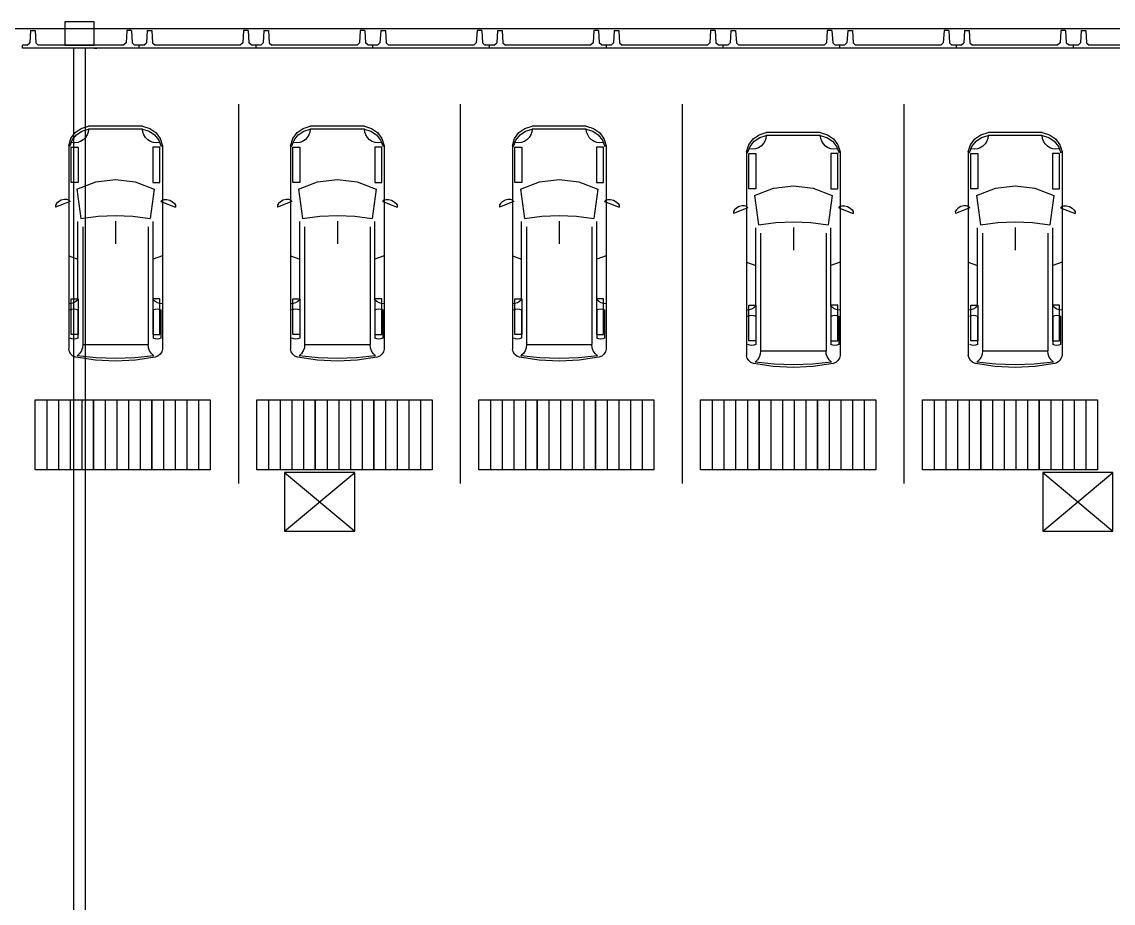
# Model space of a CAD drawing. Header units: metres. Extents: x 2 to 323, y -2 to 254.
# Drawn here: x 184.31 to 203, y 22.66 to 37.76 of the extents above; entities that cross this region are included whole.
import ezdxf

# ---------------------------------------------------------------- set-up
doc = ezdxf.new("R2010")
doc.units = ezdxf.units.M
for name, color, linetype in [('0-EST CORTE', 7, 'Continuous'), ('0-MUROS EXISTENTES', 7, 'Continuous'), ('0-PROYECCIONES', 7, 'Continuous'), ('000 ALE LINEA DE CALLES', 7, 'Continuous'), ('Demarcación PL', 7, 'Continuous'), ('EQ - Pallets', 7, 'Continuous')]:
    doc.layers.add(name, color=color, linetype=linetype)

msp = doc.modelspace()

# ---------------------------------------------------------------- linework, layer by layer
for p, q in [((186.376, 35.972), (185.45, 35.972)), ((186.376, 35.922), (185.45, 35.922)), ((190.176, 35.972), (189.25, 35.972)), ((190.176, 35.922), (189.25, 35.922)), ((193.976, 35.972), (193.05, 35.972)), ((193.976, 35.922), (193.05, 35.922)), ((197.986, 35.864), (197.061, 35.864)), ((197.986, 35.814), (197.061, 35.814)), ((201.786, 35.864), (200.861, 35.864)), ((201.786, 35.814), (200.861, 35.814)), ((185.111, 35.639), (185.111, 32.155)), ((186.716, 35.639), (186.716, 32.155)), ((188.911, 35.639), (188.911, 32.155)), ((190.516, 35.639), (190.516, 32.155)), ((192.711, 35.639), (192.711, 32.155)), ((194.316, 35.639), (194.316, 32.155)), ((196.721, 35.531), (196.721, 32.047)), ((198.326, 35.531), (198.326, 32.047)), ((200.521, 35.531), (200.521, 32.047)), ((202.126, 35.531), (202.126, 32.047)), ((185.25, 34.896), (185.317, 34.392)), ((186.576, 34.896), (186.509, 34.392)), ((189.05, 34.896), (189.117, 34.392)), ((190.376, 34.896), (190.309, 34.392)), ((192.85, 34.896), (192.917, 34.392)), ((194.176, 34.896), (194.109, 34.392)), ((196.86, 34.788), (196.928, 34.284)), ((198.187, 34.788), (198.119, 34.284)), ((200.66, 34.788), (200.728, 34.284)), ((201.987, 34.788), (201.919, 34.284)), ((185.135, 34.683), (184.888, 34.587)), ((186.692, 34.683), (186.938, 34.587)), ((188.935, 34.683), (188.688, 34.587)), ((190.492, 34.683), (190.738, 34.587)), ((192.735, 34.683), (192.488, 34.587)), ((194.292, 34.683), (194.538, 34.587)), ((196.745, 34.575), (196.499, 34.479)), ((198.302, 34.575), (198.549, 34.479)), ((200.545, 34.575), (200.299, 34.479)), ((202.102, 34.575), (202.349, 34.479)), ((185.269, 32.999), (185.269, 34.341)), ((185.353, 34.247), (185.353, 32.23)), ((185.913, 34.343), (185.913, 33.956)), ((186.473, 34.247), (186.473, 32.23)), ((186.558, 32.999), (186.558, 34.341)), ((189.069, 32.999), (189.069, 34.341)), ((189.153, 34.247), (189.153, 32.23)), ((189.713, 34.343), (189.713, 33.956)), ((190.273, 34.247), (190.273, 32.23)), ((190.358, 32.999), (190.358, 34.341)), ((192.869, 32.999), (192.869, 34.341)), ((192.953, 34.247), (192.953, 32.23)), ((193.513, 34.343), (193.513, 33.956)), ((194.073, 34.247), (194.073, 32.23)), ((194.158, 32.999), (194.158, 34.341)), ((196.879, 32.891), (196.879, 34.233)), ((197.524, 34.235), (197.524, 33.848)), ((198.168, 32.891), (198.168, 34.233)), ((200.679, 32.891), (200.679, 34.233)), ((201.324, 34.235), (201.324, 33.848)), ((201.968, 32.891), (201.968, 34.233)), ((196.963, 34.138), (196.963, 32.122)), ((198.084, 34.138), (198.084, 32.122)), ((200.763, 34.138), (200.763, 32.122)), ((201.884, 34.138), (201.884, 32.122)), ((185.111, 33.752), (185.269, 33.694)), ((186.716, 33.752), (186.558, 33.694)), ((188.911, 33.752), (189.069, 33.694)), ((190.516, 33.752), (190.358, 33.694)), ((192.711, 33.752), (192.869, 33.694)), ((194.316, 33.752), (194.158, 33.694)), ((196.721, 33.644), (196.879, 33.586)), ((198.326, 33.644), (198.168, 33.586)), ((200.521, 33.644), (200.679, 33.586)), ((202.126, 33.644), (201.968, 33.586)), ((185.269, 32.825), (185.269, 32.341)), ((186.558, 32.825), (186.558, 32.341)), ((186.691, 32.825), (186.691, 32.341)), ((189.069, 32.825), (189.069, 32.341)), ((190.358, 32.825), (190.358, 32.341)), ((190.491, 32.825), (190.491, 32.341)), ((192.869, 32.825), (192.869, 32.341)), ((194.158, 32.825), (194.158, 32.341)), ((194.291, 32.825), (194.291, 32.341)), ((196.879, 32.717), (196.879, 32.233)), ((198.168, 32.717), (198.168, 32.233)), ((198.302, 32.717), (198.302, 32.233)), ((200.679, 32.717), (200.679, 32.233)), ((201.968, 32.717), (201.968, 32.233)), ((202.102, 32.717), (202.102, 32.233)), ((185.353, 32.23), (186.473, 32.23)), ((189.153, 32.23), (190.273, 32.23)), ((192.953, 32.23), (194.073, 32.23)), ((196.963, 32.122), (198.084, 32.122)), ((200.763, 32.122), (201.884, 32.122)), ((184.536, 30.083), (184.536, 31.283)), ((184.536, 31.283), (185.536, 31.283)), ((184.736, 31.283), (184.736, 30.083)), ((184.936, 31.283), (184.936, 30.083)), ((185.136, 31.283), (185.136, 30.083)), ((185.336, 31.283), (185.336, 30.083)), ((185.536, 30.083), (185.536, 31.283)), ((185.536, 31.283), (186.536, 31.283)), ((185.536, 31.283), (185.536, 30.083)), ((185.736, 31.283), (185.736, 30.083)), ((185.936, 31.283), (185.936, 30.083)), ((186.136, 31.283), (186.136, 30.083)), ((186.336, 31.283), (186.336, 30.083)), ((186.536, 30.083), (186.536, 31.283)), ((186.536, 31.283), (187.536, 31.283)), ((186.536, 31.283), (186.536, 30.083)), ((186.736, 31.283), (186.736, 30.083)), ((186.936, 31.283), (186.936, 30.083)), ((187.136, 31.283), (187.136, 30.083)), ((187.336, 31.283), (187.336, 30.083)), ((187.536, 31.283), (187.536, 30.083)), ((188.336, 30.083), (188.336, 31.283)), ((188.336, 31.283), (189.336, 31.283)), ((188.536, 31.283), (188.536, 30.083)), ((188.736, 31.283), (188.736, 30.083)), ((188.936, 31.283), (188.936, 30.083)), ((189.136, 31.283), (189.136, 30.083)), ((189.336, 30.083), (189.336, 31.283)), ((189.336, 31.283), (190.336, 31.283)), ((189.336, 31.283), (189.336, 30.083)), ((189.536, 31.283), (189.536, 30.083)), ((189.736, 31.283), (189.736, 30.083)), ((189.936, 31.283), (189.936, 30.083)), ((190.136, 31.283), (190.136, 30.083)), ((190.336, 30.083), (190.336, 31.283)), ((190.336, 31.283), (191.336, 31.283)), ((190.336, 31.283), (190.336, 30.083)), ((190.536, 31.283), (190.536, 30.083)), ((190.736, 31.283), (190.736, 30.083)), ((190.936, 31.283), (190.936, 30.083)), ((191.136, 31.283), (191.136, 30.083)), ((191.336, 31.283), (191.336, 30.083)), ((192.136, 30.083), (192.136, 31.283)), ((192.136, 31.283), (193.136, 31.283)), ((192.336, 31.283), (192.336, 30.083)), ((192.536, 31.283), (192.536, 30.083)), ((192.736, 31.283), (192.736, 30.083)), ((192.936, 31.283), (192.936, 30.083)), ((193.136, 30.083), (193.136, 31.283)), ((193.136, 31.283), (194.136, 31.283)), ((193.136, 31.283), (193.136, 30.083)), ((193.336, 31.283), (193.336, 30.083)), ((193.536, 31.283), (193.536, 30.083)), ((193.736, 31.283), (193.736, 30.083)), ((193.936, 31.283), (193.936, 30.083)), ((194.136, 30.083), (194.136, 31.283)), ((194.136, 31.283), (195.136, 31.283)), ((194.136, 31.283), (194.136, 30.083)), ((194.336, 31.283), (194.336, 30.083)), ((194.536, 31.283), (194.536, 30.083)), ((194.736, 31.283), (194.736, 30.083)), ((194.936, 31.283), (194.936, 30.083)), ((195.136, 31.283), (195.136, 30.083)), ((195.936, 30.083), (195.936, 31.283)), ((195.936, 31.283), (196.936, 31.283)), ((196.136, 31.283), (196.136, 30.083)), ((196.336, 31.283), (196.336, 30.083)), ((196.536, 31.283), (196.536, 30.083)), ((196.736, 31.283), (196.736, 30.083)), ((196.936, 30.083), (196.936, 31.283)), ((196.936, 31.283), (197.936, 31.283)), ((196.936, 31.283), (196.936, 30.083)), ((197.136, 31.283), (197.136, 30.083)), ((197.336, 31.283), (197.336, 30.083)), ((197.536, 31.283), (197.536, 30.083)), ((197.736, 31.283), (197.736, 30.083)), ((197.936, 30.083), (197.936, 31.283)), ((197.936, 31.283), (198.936, 31.283)), ((197.936, 31.283), (197.936, 30.083)), ((198.136, 31.283), (198.136, 30.083)), ((198.336, 31.283), (198.336, 30.083)), ((198.536, 31.283), (198.536, 30.083)), ((198.736, 31.283), (198.736, 30.083)), ((198.936, 31.283), (198.936, 30.083)), ((199.736, 30.083), (199.736, 31.283)), ((199.736, 31.283), (200.736, 31.283)), ((199.936, 31.283), (199.936, 30.083)), ((200.136, 31.283), (200.136, 30.083)), ((200.336, 31.283), (200.336, 30.083)), ((200.536, 31.283), (200.536, 30.083)), ((200.736, 30.083), (200.736, 31.283)), ((200.736, 31.283), (201.736, 31.283)), ((200.736, 31.283), (200.736, 30.083)), ((200.936, 31.283), (200.936, 30.083)), ((201.136, 31.283), (201.136, 30.083)), ((201.336, 31.283), (201.336, 30.083)), ((201.536, 31.283), (201.536, 30.083)), ((201.736, 30.083), (201.736, 31.283)), ((201.736, 31.283), (202.736, 31.283)), ((201.736, 31.283), (201.736, 30.083)), ((201.936, 31.283), (201.936, 30.083)), ((202.136, 31.283), (202.136, 30.083)), ((202.336, 31.283), (202.336, 30.083)), ((202.536, 31.283), (202.536, 30.083)), ((202.736, 31.283), (202.736, 30.083)), ((185.536, 30.083), (184.536, 30.083)), ((186.536, 30.083), (185.536, 30.083)), ((187.536, 30.083), (186.536, 30.083)), ((189.336, 30.083), (188.336, 30.083)), ((190.336, 30.083), (189.336, 30.083)), ((191.336, 30.083), (190.336, 30.083)), ((193.136, 30.083), (192.136, 30.083)), ((194.136, 30.083), (193.136, 30.083)), ((195.136, 30.083), (194.136, 30.083)), ((196.936, 30.083), (195.936, 30.083)), ((197.936, 30.083), (196.936, 30.083)), ((198.936, 30.083), (197.936, 30.083)), ((200.736, 30.083), (199.736, 30.083)), ((201.736, 30.083), (200.736, 30.083)), ((202.736, 30.083), (201.736, 30.083))]:
    msp.add_line(p, q)
for points in [[(185.111, 35.639), (185.15, 35.761), (185.224, 35.863), (185.327, 35.935), (185.45, 35.972)], [(185.129, 35.623), (185.172, 35.732), (185.244, 35.822), (185.338, 35.887), (185.45, 35.922)], [(185.45, 35.922), (185.443, 35.87), (185.425, 35.822), (185.398, 35.778), (185.361, 35.741), (185.316, 35.712), (185.268, 35.695), (185.216, 35.688), (185.164, 35.692)], [(186.376, 35.972), (186.499, 35.935), (186.602, 35.863), (186.676, 35.761), (186.716, 35.639)], [(186.376, 35.922), (186.488, 35.887), (186.583, 35.822), (186.654, 35.732), (186.697, 35.623)], [(186.662, 35.692), (186.61, 35.688), (186.559, 35.695), (186.51, 35.712), (186.466, 35.741), (186.429, 35.778), (186.401, 35.822), (186.383, 35.87), (186.376, 35.922)], [(188.911, 35.639), (188.95, 35.761), (189.024, 35.863), (189.127, 35.935), (189.25, 35.972)], [(188.929, 35.623), (188.972, 35.732), (189.044, 35.822), (189.138, 35.887), (189.25, 35.922)], [(189.25, 35.922), (189.243, 35.87), (189.225, 35.822), (189.198, 35.778), (189.161, 35.741), (189.116, 35.712), (189.068, 35.695), (189.016, 35.688), (188.964, 35.692)], [(190.176, 35.972), (190.299, 35.935), (190.402, 35.863), (190.476, 35.761), (190.516, 35.639)], [(190.176, 35.922), (190.288, 35.887), (190.383, 35.822), (190.454, 35.732), (190.497, 35.623)], [(190.462, 35.692), (190.41, 35.688), (190.359, 35.695), (190.31, 35.712), (190.266, 35.741), (190.229, 35.778), (190.201, 35.822), (190.183, 35.87), (190.176, 35.922)], [(192.711, 35.639), (192.75, 35.761), (192.824, 35.863), (192.927, 35.935), (193.05, 35.972)], [(192.729, 35.623), (192.772, 35.732), (192.844, 35.822), (192.938, 35.887), (193.05, 35.922)], [(193.05, 35.922), (193.043, 35.87), (193.025, 35.822), (192.998, 35.778), (192.961, 35.741), (192.916, 35.712), (192.868, 35.695), (192.816, 35.688), (192.764, 35.692)], [(193.976, 35.972), (194.099, 35.935), (194.202, 35.863), (194.276, 35.761), (194.316, 35.639)], [(193.976, 35.922), (194.088, 35.887), (194.183, 35.822), (194.254, 35.732), (194.297, 35.623)], [(194.262, 35.692), (194.21, 35.688), (194.159, 35.695), (194.11, 35.712), (194.066, 35.741), (194.029, 35.778), (194.001, 35.822), (193.983, 35.87), (193.976, 35.922)], [(196.721, 35.531), (196.76, 35.653), (196.835, 35.755), (196.937, 35.827), (197.061, 35.864)], [(196.74, 35.515), (196.782, 35.624), (196.854, 35.714), (196.949, 35.779), (197.061, 35.814)], [(197.061, 35.814), (197.054, 35.762), (197.036, 35.714), (197.008, 35.67), (196.971, 35.633), (196.927, 35.604), (196.878, 35.587), (196.827, 35.58), (196.774, 35.584)], [(197.986, 35.864), (198.11, 35.827), (198.212, 35.755), (198.287, 35.653), (198.326, 35.531)], [(197.986, 35.814), (198.098, 35.779), (198.193, 35.714), (198.265, 35.624), (198.308, 35.515)], [(198.273, 35.584), (198.22, 35.58), (198.169, 35.587), (198.12, 35.604), (198.076, 35.633), (198.039, 35.67), (198.011, 35.714), (197.993, 35.762), (197.986, 35.814)], [(200.521, 35.531), (200.56, 35.653), (200.635, 35.755), (200.737, 35.827), (200.861, 35.864)], [(200.54, 35.515), (200.582, 35.624), (200.654, 35.714), (200.749, 35.779), (200.861, 35.814)], [(200.861, 35.814), (200.854, 35.762), (200.836, 35.714), (200.808, 35.67), (200.771, 35.633), (200.727, 35.604), (200.678, 35.587), (200.627, 35.58), (200.574, 35.584)], [(201.786, 35.864), (201.91, 35.827), (202.012, 35.755), (202.087, 35.653), (202.126, 35.531)], [(201.786, 35.814), (201.898, 35.779), (201.993, 35.714), (202.065, 35.624), (202.108, 35.515)], [(202.073, 35.584), (202.02, 35.58), (201.969, 35.587), (201.92, 35.604), (201.876, 35.633), (201.839, 35.67), (201.811, 35.714), (201.793, 35.762), (201.786, 35.814)], [(185.25, 34.896), (185.574, 35.017), (185.913, 35.058), (186.252, 35.017), (186.576, 34.896)], [(189.05, 34.896), (189.374, 35.017), (189.713, 35.058), (190.052, 35.017), (190.376, 34.896)], [(192.85, 34.896), (193.174, 35.017), (193.513, 35.058), (193.852, 35.017), (194.176, 34.896)], [(196.86, 34.788), (197.185, 34.909), (197.524, 34.949), (197.863, 34.909), (198.187, 34.788)], [(200.66, 34.788), (200.985, 34.909), (201.324, 34.949), (201.663, 34.909), (201.987, 34.788)], [(185.135, 34.683), (185.115, 34.705), (185.08, 34.717), (185.035, 34.716), (184.985, 34.703), (184.939, 34.679), (184.905, 34.649), (184.888, 34.617), (184.888, 34.587)], [(186.692, 34.683), (186.712, 34.705), (186.747, 34.717), (186.791, 34.716), (186.841, 34.703), (186.887, 34.679), (186.921, 34.649), (186.939, 34.617), (186.938, 34.587)], [(188.935, 34.683), (188.915, 34.705), (188.88, 34.717), (188.835, 34.716), (188.785, 34.703), (188.739, 34.679), (188.705, 34.649), (188.688, 34.617), (188.688, 34.587)], [(190.492, 34.683), (190.512, 34.705), (190.547, 34.717), (190.591, 34.716), (190.641, 34.703), (190.687, 34.679), (190.721, 34.649), (190.739, 34.617), (190.738, 34.587)], [(192.735, 34.683), (192.715, 34.705), (192.68, 34.717), (192.635, 34.716), (192.585, 34.703), (192.539, 34.679), (192.505, 34.649), (192.488, 34.617), (192.488, 34.587)], [(194.292, 34.683), (194.312, 34.705), (194.347, 34.717), (194.391, 34.716), (194.441, 34.703), (194.487, 34.679), (194.521, 34.649), (194.539, 34.617), (194.538, 34.587)], [(196.745, 34.575), (196.725, 34.597), (196.69, 34.609), (196.645, 34.608), (196.595, 34.595), (196.549, 34.571), (196.516, 34.541), (196.498, 34.509), (196.499, 34.479)], [(198.302, 34.575), (198.322, 34.597), (198.357, 34.609), (198.402, 34.608), (198.452, 34.595), (198.498, 34.571), (198.531, 34.541), (198.549, 34.509), (198.549, 34.479)], [(200.545, 34.575), (200.525, 34.597), (200.49, 34.609), (200.445, 34.608), (200.395, 34.595), (200.349, 34.571), (200.316, 34.541), (200.298, 34.509), (200.299, 34.479)], [(202.102, 34.575), (202.122, 34.597), (202.157, 34.609), (202.202, 34.608), (202.252, 34.595), (202.298, 34.571), (202.331, 34.541), (202.349, 34.509), (202.349, 34.479)], [(185.317, 34.392), (185.615, 34.429), (185.913, 34.441), (186.212, 34.429), (186.509, 34.392)], [(189.117, 34.392), (189.415, 34.429), (189.713, 34.441), (190.012, 34.429), (190.309, 34.392)], [(192.917, 34.392), (193.215, 34.429), (193.513, 34.441), (193.812, 34.429), (194.109, 34.392)], [(196.928, 34.284), (197.225, 34.321), (197.524, 34.333), (197.822, 34.321), (198.119, 34.284)], [(200.728, 34.284), (201.025, 34.321), (201.324, 34.333), (201.622, 34.321), (201.919, 34.284)], [(185.269, 32.999), (185.235, 32.97), (185.197, 32.947), (185.155, 32.933), (185.111, 32.927)], [(186.716, 32.927), (186.672, 32.933), (186.63, 32.947), (186.591, 32.97), (186.558, 32.999)], [(189.069, 32.999), (189.035, 32.97), (188.997, 32.947), (188.955, 32.933), (188.911, 32.927)], [(190.516, 32.927), (190.472, 32.933), (190.43, 32.947), (190.391, 32.97), (190.358, 32.999)], [(192.869, 32.999), (192.835, 32.97), (192.797, 32.947), (192.755, 32.933), (192.711, 32.927)], [(194.316, 32.927), (194.272, 32.933), (194.23, 32.947), (194.191, 32.97), (194.158, 32.999)], [(185.135, 32.825), (185.167, 32.839), (185.202, 32.843), (185.236, 32.839), (185.269, 32.825)], [(186.558, 32.825), (186.59, 32.839), (186.625, 32.843), (186.659, 32.839), (186.691, 32.825)], [(188.935, 32.825), (188.967, 32.839), (189.002, 32.843), (189.036, 32.839), (189.069, 32.825)], [(190.358, 32.825), (190.39, 32.839), (190.425, 32.843), (190.459, 32.839), (190.491, 32.825)], [(192.735, 32.825), (192.767, 32.839), (192.802, 32.843), (192.836, 32.839), (192.869, 32.825)], [(194.158, 32.825), (194.19, 32.839), (194.225, 32.843), (194.259, 32.839), (194.291, 32.825)], [(196.879, 32.891), (196.845, 32.862), (196.807, 32.839), (196.765, 32.825), (196.721, 32.819)], [(196.745, 32.717), (196.778, 32.731), (196.812, 32.735), (196.846, 32.731), (196.879, 32.717)], [(198.326, 32.819), (198.282, 32.825), (198.24, 32.839), (198.202, 32.862), (198.168, 32.891)], [(198.168, 32.717), (198.201, 32.731), (198.235, 32.735), (198.269, 32.731), (198.302, 32.717)], [(200.679, 32.891), (200.645, 32.862), (200.607, 32.839), (200.565, 32.825), (200.521, 32.819)], [(200.545, 32.717), (200.578, 32.731), (200.612, 32.735), (200.646, 32.731), (200.679, 32.717)], [(202.126, 32.819), (202.082, 32.825), (202.04, 32.839), (202.002, 32.862), (201.968, 32.891)], [(201.968, 32.717), (202.001, 32.731), (202.035, 32.735), (202.069, 32.731), (202.102, 32.717)], [(185.269, 32.341), (185.236, 32.328), (185.202, 32.323), (185.167, 32.328), (185.135, 32.341)], [(186.691, 32.341), (186.659, 32.328), (186.625, 32.323), (186.59, 32.328), (186.558, 32.341)], [(189.069, 32.341), (189.036, 32.328), (189.002, 32.323), (188.967, 32.328), (188.935, 32.341)], [(190.491, 32.341), (190.459, 32.328), (190.425, 32.323), (190.39, 32.328), (190.358, 32.341)], [(192.869, 32.341), (192.836, 32.328), (192.802, 32.323), (192.767, 32.328), (192.735, 32.341)], [(194.291, 32.341), (194.259, 32.328), (194.225, 32.323), (194.19, 32.328), (194.158, 32.341)], [(185.231, 32.013), (185.185, 32.033), (185.148, 32.065), (185.123, 32.107), (185.111, 32.155)], [(185.353, 32.23), (185.348, 32.175), (185.329, 32.123), (185.299, 32.077), (185.257, 32.04)], [(186.569, 32.04), (186.528, 32.077), (186.497, 32.123), (186.479, 32.175), (186.473, 32.23)], [(186.716, 32.155), (186.704, 32.107), (186.678, 32.065), (186.641, 32.033), (186.595, 32.013)], [(189.031, 32.013), (188.985, 32.033), (188.948, 32.065), (188.923, 32.107), (188.911, 32.155)], [(189.153, 32.23), (189.148, 32.175), (189.129, 32.123), (189.099, 32.077), (189.057, 32.04)], [(190.369, 32.04), (190.328, 32.077), (190.297, 32.123), (190.279, 32.175), (190.273, 32.23)], [(190.516, 32.155), (190.504, 32.107), (190.478, 32.065), (190.441, 32.033), (190.395, 32.013)], [(192.831, 32.013), (192.785, 32.033), (192.748, 32.065), (192.723, 32.107), (192.711, 32.155)], [(192.953, 32.23), (192.948, 32.175), (192.929, 32.123), (192.899, 32.077), (192.857, 32.04)], [(194.169, 32.04), (194.128, 32.077), (194.097, 32.123), (194.079, 32.175), (194.073, 32.23)], [(194.316, 32.155), (194.304, 32.107), (194.278, 32.065), (194.241, 32.033), (194.195, 32.013)], [(196.879, 32.233), (196.846, 32.22), (196.812, 32.215), (196.778, 32.22), (196.745, 32.233)], [(198.302, 32.233), (198.269, 32.22), (198.235, 32.215), (198.201, 32.22), (198.168, 32.233)], [(200.679, 32.233), (200.646, 32.22), (200.612, 32.215), (200.578, 32.22), (200.545, 32.233)], [(202.102, 32.233), (202.069, 32.22), (202.035, 32.215), (202.001, 32.22), (201.968, 32.233)], [(186.595, 32.013), (186.255, 31.962), (185.913, 31.945), (185.571, 31.962), (185.231, 32.013)], [(186.569, 32.04), (186.242, 32.003), (185.913, 31.991), (185.584, 32.003), (185.257, 32.04)], [(190.395, 32.013), (190.055, 31.962), (189.713, 31.945), (189.371, 31.962), (189.031, 32.013)], [(190.369, 32.04), (190.042, 32.003), (189.713, 31.991), (189.384, 32.003), (189.057, 32.04)], [(194.195, 32.013), (193.855, 31.962), (193.513, 31.945), (193.171, 31.962), (192.831, 32.013)], [(194.169, 32.04), (193.842, 32.003), (193.513, 31.991), (193.184, 32.003), (192.857, 32.04)], [(196.842, 31.905), (196.796, 31.925), (196.759, 31.957), (196.733, 31.999), (196.721, 32.047)], [(196.963, 32.122), (196.958, 32.067), (196.94, 32.015), (196.909, 31.969), (196.868, 31.932)], [(198.18, 31.932), (198.138, 31.969), (198.108, 32.015), (198.089, 32.067), (198.084, 32.122)], [(198.326, 32.047), (198.314, 31.999), (198.288, 31.957), (198.251, 31.925), (198.205, 31.905)], [(200.642, 31.905), (200.596, 31.925), (200.559, 31.957), (200.533, 31.999), (200.521, 32.047)], [(200.763, 32.122), (200.758, 32.067), (200.74, 32.015), (200.709, 31.969), (200.668, 31.932)], [(201.98, 31.932), (201.938, 31.969), (201.908, 32.015), (201.889, 32.067), (201.884, 32.122)], [(202.126, 32.047), (202.114, 31.999), (202.088, 31.957), (202.051, 31.925), (202.005, 31.905)], [(198.205, 31.905), (197.866, 31.854), (197.524, 31.837), (197.181, 31.854), (196.842, 31.905)], [(198.18, 31.932), (197.852, 31.895), (197.524, 31.883), (197.195, 31.895), (196.868, 31.932)], [(202.005, 31.905), (201.666, 31.854), (201.324, 31.837), (200.981, 31.854), (200.642, 31.905)], [(201.98, 31.932), (201.652, 31.895), (201.324, 31.883), (200.995, 31.895), (200.668, 31.932)]]:
    msp.add_lwpolyline(points)
for points in [[(185.273, 35.614), (185.273, 35.006), (185.153, 35.006), (185.153, 35.614), (185.273, 35.614)], [(186.553, 35.614), (186.553, 35.006), (186.673, 35.006), (186.673, 35.614), (186.553, 35.614)], [(189.073, 35.614), (189.073, 35.006), (188.953, 35.006), (188.953, 35.614), (189.073, 35.614)], [(190.353, 35.614), (190.353, 35.006), (190.473, 35.006), (190.473, 35.614), (190.353, 35.614)], [(192.873, 35.614), (192.873, 35.006), (192.753, 35.006), (192.753, 35.614), (192.873, 35.614)], [(194.153, 35.614), (194.153, 35.006), (194.273, 35.006), (194.273, 35.614), (194.153, 35.614)], [(196.884, 35.506), (196.884, 34.898), (196.764, 34.898), (196.764, 35.506), (196.884, 35.506)], [(198.164, 35.506), (198.164, 34.898), (198.284, 34.898), (198.284, 35.506), (198.164, 35.506)], [(200.684, 35.506), (200.684, 34.898), (200.564, 34.898), (200.564, 35.506), (200.684, 35.506)], [(201.964, 35.506), (201.964, 34.898), (202.084, 34.898), (202.084, 35.506), (201.964, 35.506)], [(185.273, 33.014), (185.273, 32.406), (185.153, 32.406), (185.153, 33.014), (185.273, 33.014)], [(186.553, 33.014), (186.553, 32.406), (186.673, 32.406), (186.673, 33.014), (186.553, 33.014)], [(189.073, 33.014), (189.073, 32.406), (188.953, 32.406), (188.953, 33.014), (189.073, 33.014)], [(190.353, 33.014), (190.353, 32.406), (190.473, 32.406), (190.473, 33.014), (190.353, 33.014)], [(192.873, 33.014), (192.873, 32.406), (192.753, 32.406), (192.753, 33.014), (192.873, 33.014)], [(194.153, 33.014), (194.153, 32.406), (194.273, 32.406), (194.273, 33.014), (194.153, 33.014)], [(196.884, 32.906), (196.884, 32.298), (196.764, 32.298), (196.764, 32.906), (196.884, 32.906)], [(198.164, 32.906), (198.164, 32.298), (198.284, 32.298), (198.284, 32.906), (198.164, 32.906)], [(200.684, 32.906), (200.684, 32.298), (200.564, 32.298), (200.564, 32.906), (200.684, 32.906)], [(201.964, 32.906), (201.964, 32.298), (202.084, 32.298), (202.084, 32.906), (201.964, 32.906)]]:
    msp.add_lwpolyline(points, close=True)
at = {"layer": '0-EST CORTE'}
msp.add_lwpolyline([(185.046, 37.361), (185.546, 37.361), (185.546, 37.761), (185.046, 37.761), (185.046, 37.361)], close=True, dxfattribs=at)
msp.add_lwpolyline([(185.046, 37.361), (185.546, 37.361), (185.546, 37.761), (185.046, 37.761), (185.046, 37.361)], close=True, dxfattribs=at)
msp.add_lwpolyline([(185.046, 37.361), (185.546, 37.361), (185.546, 37.761), (185.046, 37.761), (185.046, 37.361)], close=True, dxfattribs=at)
msp.add_lwpolyline([(185.046, 37.361), (185.546, 37.361), (185.546, 37.761), (185.046, 37.761), (185.046, 37.361)], close=True, dxfattribs=at)
msp.add_lwpolyline([(185.046, 37.361), (185.546, 37.361), (185.546, 37.761), (185.046, 37.761), (185.046, 37.361)], close=True, dxfattribs=at)
msp.add_lwpolyline([(185.046, 37.361), (185.546, 37.361), (185.546, 37.761), (185.046, 37.761), (185.046, 37.361)], close=True, dxfattribs=at)
msp.add_lwpolyline([(185.046, 37.361), (185.546, 37.361), (185.546, 37.761), (185.046, 37.761), (185.046, 37.361)], close=True, dxfattribs=at)
msp.add_lwpolyline([(185.29, 37.361), (185.546, 37.361), (185.546, 37.761), (185.046, 37.761), (185.046, 37.361), (185.254, 37.361)], dxfattribs=at)
at = {"layer": '0-MUROS EXISTENTES'}
for p, q in [((184.456, 37.611), (184.443, 37.401)), ((184.456, 37.611), (184.443, 37.401)), ((184.456, 37.611), (184.536, 37.611)), ((184.456, 37.611), (184.536, 37.611)), ((184.536, 37.611), (184.548, 37.401)), ((184.536, 37.611), (184.548, 37.401)), ((186.106, 37.611), (186.093, 37.401)), ((186.106, 37.611), (186.093, 37.401)), ((186.186, 37.611), (186.106, 37.611)), ((186.186, 37.611), (186.106, 37.611)), ((186.186, 37.611), (186.198, 37.401)), ((186.186, 37.611), (186.198, 37.401)), ((186.456, 37.611), (186.443, 37.401)), ((186.456, 37.611), (186.443, 37.401)), ((186.456, 37.611), (186.443, 37.401)), ((186.456, 37.611), (186.443, 37.401)), ((186.456, 37.611), (186.536, 37.611)), ((186.456, 37.611), (186.536, 37.611)), ((186.456, 37.611), (186.536, 37.611)), ((186.456, 37.611), (186.536, 37.611)), ((186.536, 37.611), (186.548, 37.401)), ((186.536, 37.611), (186.548, 37.401)), ((186.536, 37.611), (186.548, 37.401)), ((186.536, 37.611), (186.548, 37.401)), ((188.106, 37.611), (188.093, 37.401)), ((188.106, 37.611), (188.093, 37.401)), ((188.106, 37.611), (188.093, 37.401)), ((188.106, 37.611), (188.093, 37.401)), ((188.186, 37.611), (188.106, 37.611)), ((188.186, 37.611), (188.106, 37.611)), ((188.186, 37.611), (188.106, 37.611)), ((188.186, 37.611), (188.106, 37.611)), ((188.186, 37.611), (188.198, 37.401)), ((188.186, 37.611), (188.198, 37.401)), ((188.186, 37.611), (188.198, 37.401)), ((188.186, 37.611), (188.198, 37.401)), ((188.456, 37.611), (188.443, 37.401)), ((188.456, 37.611), (188.443, 37.401)), ((188.456, 37.611), (188.443, 37.401)), ((188.456, 37.611), (188.443, 37.401)), ((188.456, 37.611), (188.536, 37.611)), ((188.456, 37.611), (188.536, 37.611)), ((188.456, 37.611), (188.536, 37.611)), ((188.456, 37.611), (188.536, 37.611)), ((188.536, 37.611), (188.548, 37.401)), ((188.536, 37.611), (188.548, 37.401)), ((188.536, 37.611), (188.548, 37.401)), ((188.536, 37.611), (188.548, 37.401)), ((190.106, 37.611), (190.093, 37.401)), ((190.106, 37.611), (190.093, 37.401)), ((190.106, 37.611), (190.093, 37.401)), ((190.106, 37.611), (190.093, 37.401)), ((190.186, 37.611), (190.106, 37.611)), ((190.186, 37.611), (190.106, 37.611)), ((190.186, 37.611), (190.106, 37.611)), ((190.186, 37.611), (190.106, 37.611)), ((190.186, 37.611), (190.198, 37.401)), ((190.186, 37.611), (190.198, 37.401)), ((190.186, 37.611), (190.198, 37.401)), ((190.186, 37.611), (190.198, 37.401)), ((190.456, 37.611), (190.443, 37.401)), ((190.456, 37.611), (190.443, 37.401)), ((190.456, 37.611), (190.443, 37.401)), ((190.456, 37.611), (190.443, 37.401)), ((190.456, 37.611), (190.536, 37.611)), ((190.456, 37.611), (190.536, 37.611)), ((190.456, 37.611), (190.536, 37.611)), ((190.456, 37.611), (190.536, 37.611)), ((190.536, 37.611), (190.548, 37.401)), ((190.536, 37.611), (190.548, 37.401)), ((190.536, 37.611), (190.548, 37.401)), ((190.536, 37.611), (190.548, 37.401)), ((192.106, 37.611), (192.093, 37.401)), ((192.106, 37.611), (192.093, 37.401)), ((192.106, 37.611), (192.093, 37.401)), ((192.106, 37.611), (192.093, 37.401)), ((192.186, 37.611), (192.106, 37.611)), ((192.186, 37.611), (192.106, 37.611)), ((192.186, 37.611), (192.106, 37.611)), ((192.186, 37.611), (192.106, 37.611)), ((192.186, 37.611), (192.198, 37.401)), ((192.186, 37.611), (192.198, 37.401)), ((192.186, 37.611), (192.198, 37.401)), ((192.186, 37.611), (192.198, 37.401)), ((192.456, 37.611), (192.443, 37.401)), ((192.456, 37.611), (192.443, 37.401)), ((192.456, 37.611), (192.443, 37.401)), ((192.456, 37.611), (192.443, 37.401)), ((192.456, 37.611), (192.536, 37.611)), ((192.456, 37.611), (192.536, 37.611)), ((192.456, 37.611), (192.536, 37.611)), ((192.456, 37.611), (192.536, 37.611)), ((192.536, 37.611), (192.548, 37.401)), ((192.536, 37.611), (192.548, 37.401)), ((192.536, 37.611), (192.548, 37.401)), ((192.536, 37.611), (192.548, 37.401)), ((194.106, 37.611), (194.093, 37.401)), ((194.106, 37.611), (194.093, 37.401)), ((194.106, 37.611), (194.093, 37.401)), ((194.106, 37.611), (194.093, 37.401)), ((194.186, 37.611), (194.106, 37.611)), ((194.186, 37.611), (194.106, 37.611)), ((194.186, 37.611), (194.106, 37.611)), ((194.186, 37.611), (194.106, 37.611)), ((194.186, 37.611), (194.198, 37.401)), ((194.186, 37.611), (194.198, 37.401)), ((194.186, 37.611), (194.198, 37.401)), ((194.186, 37.611), (194.198, 37.401)), ((194.456, 37.611), (194.443, 37.401)), ((194.456, 37.611), (194.443, 37.401)), ((194.456, 37.611), (194.443, 37.401)), ((194.456, 37.611), (194.443, 37.401)), ((194.456, 37.611), (194.536, 37.611)), ((194.456, 37.611), (194.536, 37.611)), ((194.456, 37.611), (194.536, 37.611)), ((194.456, 37.611), (194.536, 37.611)), ((194.536, 37.611), (194.548, 37.401)), ((194.536, 37.611), (194.548, 37.401)), ((194.536, 37.611), (194.548, 37.401)), ((194.536, 37.611), (194.548, 37.401)), ((196.106, 37.611), (196.093, 37.401)), ((196.106, 37.611), (196.093, 37.401)), ((196.106, 37.611), (196.093, 37.401)), ((196.106, 37.611), (196.093, 37.401)), ((196.186, 37.611), (196.106, 37.611)), ((196.186, 37.611), (196.106, 37.611)), ((196.186, 37.611), (196.106, 37.611)), ((196.186, 37.611), (196.106, 37.611)), ((196.186, 37.611), (196.198, 37.401)), ((196.186, 37.611), (196.198, 37.401)), ((196.186, 37.611), (196.198, 37.401)), ((196.186, 37.611), (196.198, 37.401)), ((196.456, 37.611), (196.443, 37.401)), ((196.456, 37.611), (196.443, 37.401)), ((196.456, 37.611), (196.536, 37.611)), ((196.456, 37.611), (196.536, 37.611)), ((196.536, 37.611), (196.548, 37.401)), ((196.536, 37.611), (196.548, 37.401)), ((198.106, 37.611), (198.093, 37.401)), ((198.106, 37.611), (198.093, 37.401)), ((198.186, 37.611), (198.106, 37.611)), ((198.186, 37.611), (198.106, 37.611)), ((198.186, 37.611), (198.198, 37.401)), ((198.186, 37.611), (198.198, 37.401)), ((198.456, 37.611), (198.443, 37.401)), ((198.456, 37.611), (198.443, 37.401)), ((198.456, 37.611), (198.536, 37.611)), ((198.456, 37.611), (198.536, 37.611)), ((198.536, 37.611), (198.548, 37.401)), ((198.536, 37.611), (198.548, 37.401)), ((200.106, 37.611), (200.093, 37.401)), ((200.106, 37.611), (200.093, 37.401)), ((200.186, 37.611), (200.106, 37.611)), ((200.186, 37.611), (200.106, 37.611)), ((200.186, 37.611), (200.198, 37.401)), ((200.186, 37.611), (200.198, 37.401)), ((200.456, 37.611), (200.443, 37.401)), ((200.456, 37.611), (200.443, 37.401)), ((200.456, 37.611), (200.536, 37.611)), ((200.456, 37.611), (200.536, 37.611)), ((200.536, 37.611), (200.548, 37.401)), ((200.536, 37.611), (200.548, 37.401)), ((202.106, 37.611), (202.093, 37.401)), ((202.106, 37.611), (202.093, 37.401)), ((202.186, 37.611), (202.106, 37.611)), ((202.186, 37.611), (202.106, 37.611)), ((202.186, 37.611), (202.198, 37.401)), ((202.186, 37.611), (202.198, 37.401)), ((202.456, 37.611), (202.443, 37.401)), ((202.456, 37.611), (202.443, 37.401)), ((202.456, 37.611), (202.536, 37.611)), ((202.456, 37.611), (202.536, 37.611)), ((202.536, 37.611), (202.548, 37.401)), ((202.536, 37.611), (202.548, 37.401)), ((184.401, 37.361), (184.443, 37.401)), ((184.401, 37.361), (184.443, 37.401)), ((184.548, 37.401), (184.591, 37.361)), ((184.548, 37.401), (184.591, 37.361)), ((186.093, 37.401), (186.051, 37.361)), ((186.093, 37.401), (186.051, 37.361)), ((186.241, 37.361), (186.198, 37.401)), ((186.241, 37.361), (186.198, 37.401)), ((186.401, 37.361), (186.443, 37.401)), ((186.401, 37.361), (186.443, 37.401)), ((186.401, 37.361), (186.443, 37.401)), ((186.401, 37.361), (186.443, 37.401)), ((186.548, 37.401), (186.591, 37.361)), ((186.548, 37.401), (186.591, 37.361)), ((186.548, 37.401), (186.591, 37.361)), ((186.548, 37.401), (186.591, 37.361)), ((188.093, 37.401), (188.051, 37.361)), ((188.093, 37.401), (188.051, 37.361)), ((188.093, 37.401), (188.051, 37.361)), ((188.093, 37.401), (188.051, 37.361)), ((188.241, 37.361), (188.198, 37.401)), ((188.241, 37.361), (188.198, 37.401)), ((188.241, 37.361), (188.198, 37.401)), ((188.241, 37.361), (188.198, 37.401)), ((188.401, 37.361), (188.443, 37.401)), ((188.401, 37.361), (188.443, 37.401)), ((188.401, 37.361), (188.443, 37.401)), ((188.401, 37.361), (188.443, 37.401)), ((188.548, 37.401), (188.591, 37.361)), ((188.548, 37.401), (188.591, 37.361)), ((188.548, 37.401), (188.591, 37.361)), ((188.548, 37.401), (188.591, 37.361)), ((190.093, 37.401), (190.051, 37.361)), ((190.093, 37.401), (190.051, 37.361)), ((190.093, 37.401), (190.051, 37.361)), ((190.093, 37.401), (190.051, 37.361)), ((190.241, 37.361), (190.198, 37.401)), ((190.241, 37.361), (190.198, 37.401)), ((190.241, 37.361), (190.198, 37.401)), ((190.241, 37.361), (190.198, 37.401)), ((190.401, 37.361), (190.443, 37.401)), ((190.401, 37.361), (190.443, 37.401)), ((190.401, 37.361), (190.443, 37.401)), ((190.401, 37.361), (190.443, 37.401)), ((190.548, 37.401), (190.591, 37.361)), ((190.548, 37.401), (190.591, 37.361)), ((190.548, 37.401), (190.591, 37.361)), ((190.548, 37.401), (190.591, 37.361)), ((192.093, 37.401), (192.051, 37.361)), ((192.093, 37.401), (192.051, 37.361)), ((192.093, 37.401), (192.051, 37.361)), ((192.093, 37.401), (192.051, 37.361)), ((192.241, 37.361), (192.198, 37.401)), ((192.241, 37.361), (192.198, 37.401)), ((192.241, 37.361), (192.198, 37.401)), ((192.241, 37.361), (192.198, 37.401)), ((192.401, 37.361), (192.443, 37.401)), ((192.401, 37.361), (192.443, 37.401)), ((192.401, 37.361), (192.443, 37.401)), ((192.401, 37.361), (192.443, 37.401)), ((192.548, 37.401), (192.591, 37.361)), ((192.548, 37.401), (192.591, 37.361)), ((192.548, 37.401), (192.591, 37.361)), ((192.548, 37.401), (192.591, 37.361)), ((194.093, 37.401), (194.051, 37.361)), ((194.093, 37.401), (194.051, 37.361)), ((194.093, 37.401), (194.051, 37.361)), ((194.093, 37.401), (194.051, 37.361)), ((194.241, 37.361), (194.198, 37.401)), ((194.241, 37.361), (194.198, 37.401)), ((194.241, 37.361), (194.198, 37.401)), ((194.241, 37.361), (194.198, 37.401)), ((194.401, 37.361), (194.443, 37.401)), ((194.401, 37.361), (194.443, 37.401)), ((194.401, 37.361), (194.443, 37.401)), ((194.401, 37.361), (194.443, 37.401)), ((194.548, 37.401), (194.591, 37.361)), ((194.548, 37.401), (194.591, 37.361)), ((194.548, 37.401), (194.591, 37.361)), ((194.548, 37.401), (194.591, 37.361)), ((196.093, 37.401), (196.051, 37.361)), ((196.093, 37.401), (196.051, 37.361)), ((196.093, 37.401), (196.051, 37.361)), ((196.093, 37.401), (196.051, 37.361)), ((196.241, 37.361), (196.198, 37.401)), ((196.241, 37.361), (196.198, 37.401)), ((196.241, 37.361), (196.198, 37.401)), ((196.241, 37.361), (196.198, 37.401)), ((196.401, 37.361), (196.443, 37.401)), ((196.401, 37.361), (196.443, 37.401)), ((196.548, 37.401), (196.591, 37.361)), ((196.548, 37.401), (196.591, 37.361)), ((198.093, 37.401), (198.051, 37.361)), ((198.093, 37.401), (198.051, 37.361)), ((198.241, 37.361), (198.198, 37.401)), ((198.241, 37.361), (198.198, 37.401)), ((198.401, 37.361), (198.443, 37.401)), ((198.401, 37.361), (198.443, 37.401)), ((198.548, 37.401), (198.591, 37.361)), ((198.548, 37.401), (198.591, 37.361)), ((200.093, 37.401), (200.051, 37.361)), ((200.093, 37.401), (200.051, 37.361)), ((200.241, 37.361), (200.198, 37.401)), ((200.241, 37.361), (200.198, 37.401)), ((200.401, 37.361), (200.443, 37.401)), ((200.401, 37.361), (200.443, 37.401)), ((200.548, 37.401), (200.591, 37.361)), ((200.548, 37.401), (200.591, 37.361)), ((202.093, 37.401), (202.051, 37.361)), ((202.093, 37.401), (202.051, 37.361)), ((202.241, 37.361), (202.198, 37.401)), ((202.241, 37.361), (202.198, 37.401)), ((202.401, 37.361), (202.443, 37.401)), ((202.401, 37.361), (202.443, 37.401)), ((202.548, 37.401), (202.591, 37.361)), ((202.548, 37.401), (202.591, 37.361)), ((184.321, 37.311), (184.321, 37.361)), ((184.401, 37.361), (184.321, 37.361)), ((184.321, 37.311), (184.321, 37.361)), ((184.401, 37.361), (184.321, 37.361)), ((186.321, 37.311), (184.321, 37.311)), ((186.321, 37.311), (184.321, 37.311)), ((186.051, 37.361), (184.591, 37.361)), ((186.051, 37.361), (184.591, 37.361)), ((186.321, 37.311), (185.021, 37.311)), ((186.321, 37.311), (185.021, 37.311)), ((186.321, 37.311), (185.021, 37.311)), ((186.321, 37.311), (185.021, 37.311)), ((185.546, 37.311), (185.596, 37.311)), ((185.546, 37.311), (185.596, 37.311)), ((185.546, 37.311), (185.596, 37.311)), ((185.546, 37.311), (185.596, 37.311)), ((185.546, 37.311), (185.596, 37.311)), ((185.546, 37.311), (185.596, 37.311)), ((185.546, 37.311), (185.596, 37.311)), ((185.546, 37.311), (185.596, 37.311)), ((186.321, 37.361), (186.241, 37.361)), ((186.321, 37.361), (186.241, 37.361)), ((186.321, 37.311), (186.321, 37.361)), ((186.321, 37.311), (186.321, 37.361)), ((186.401, 37.361), (186.321, 37.361)), ((186.321, 37.311), (186.321, 37.361)), ((186.401, 37.361), (186.321, 37.361)), ((186.321, 37.311), (186.321, 37.361)), ((186.321, 37.311), (186.321, 37.361)), ((186.401, 37.361), (186.321, 37.361)), ((186.321, 37.311), (186.321, 37.361)), ((186.401, 37.361), (186.321, 37.361)), ((188.321, 37.311), (186.321, 37.311)), ((188.321, 37.311), (186.321, 37.311)), ((188.321, 37.311), (186.321, 37.311)), ((188.321, 37.311), (186.321, 37.311)), ((188.051, 37.361), (186.591, 37.361)), ((188.051, 37.361), (186.591, 37.361)), ((188.051, 37.361), (186.591, 37.361)), ((188.051, 37.361), (186.591, 37.361)), ((188.321, 37.361), (188.241, 37.361)), ((188.321, 37.361), (188.241, 37.361)), ((188.321, 37.361), (188.241, 37.361)), ((188.321, 37.361), (188.241, 37.361)), ((188.321, 37.311), (188.321, 37.361)), ((188.321, 37.311), (188.321, 37.361)), ((188.401, 37.361), (188.321, 37.361)), ((188.321, 37.311), (188.321, 37.361)), ((188.401, 37.361), (188.321, 37.361)), ((188.321, 37.311), (188.321, 37.361)), ((188.321, 37.311), (188.321, 37.361)), ((188.321, 37.311), (188.321, 37.361)), ((188.401, 37.361), (188.321, 37.361)), ((188.321, 37.311), (188.321, 37.361)), ((188.401, 37.361), (188.321, 37.361)), ((188.321, 37.311), (188.321, 37.361)), ((190.321, 37.311), (188.321, 37.311)), ((190.321, 37.311), (188.321, 37.311)), ((190.321, 37.311), (188.321, 37.311)), ((190.321, 37.311), (188.321, 37.311)), ((190.051, 37.361), (188.591, 37.361)), ((190.051, 37.361), (188.591, 37.361)), ((190.051, 37.361), (188.591, 37.361)), ((190.051, 37.361), (188.591, 37.361)), ((190.321, 37.361), (190.241, 37.361)), ((190.321, 37.361), (190.241, 37.361)), ((190.321, 37.361), (190.241, 37.361)), ((190.321, 37.361), (190.241, 37.361)), ((190.321, 37.311), (190.321, 37.361)), ((190.321, 37.311), (190.321, 37.361)), ((190.401, 37.361), (190.321, 37.361)), ((190.321, 37.311), (190.321, 37.361)), ((190.401, 37.361), (190.321, 37.361)), ((190.321, 37.311), (190.321, 37.361)), ((190.321, 37.311), (190.321, 37.361)), ((190.321, 37.311), (190.321, 37.361)), ((190.401, 37.361), (190.321, 37.361)), ((190.321, 37.311), (190.321, 37.361)), ((190.401, 37.361), (190.321, 37.361)), ((190.321, 37.311), (190.321, 37.361)), ((192.321, 37.311), (190.321, 37.311)), ((192.321, 37.311), (190.321, 37.311)), ((192.321, 37.311), (190.321, 37.311)), ((192.321, 37.311), (190.321, 37.311)), ((192.051, 37.361), (190.591, 37.361)), ((192.051, 37.361), (190.591, 37.361)), ((192.051, 37.361), (190.591, 37.361)), ((192.051, 37.361), (190.591, 37.361)), ((192.321, 37.361), (192.241, 37.361)), ((192.321, 37.361), (192.241, 37.361)), ((192.321, 37.361), (192.241, 37.361)), ((192.321, 37.361), (192.241, 37.361)), ((192.321, 37.311), (192.321, 37.361)), ((192.321, 37.311), (192.321, 37.361)), ((192.321, 37.311), (192.321, 37.361)), ((192.321, 37.311), (192.321, 37.361)), ((192.321, 37.311), (192.321, 37.361)), ((192.321, 37.311), (192.321, 37.361)), ((192.401, 37.361), (192.321, 37.361)), ((192.401, 37.361), (192.321, 37.361)), ((192.401, 37.361), (192.321, 37.361)), ((192.401, 37.361), (192.321, 37.361)), ((192.321, 37.311), (192.321, 37.361)), ((194.321, 37.311), (192.321, 37.311)), ((194.321, 37.311), (192.321, 37.311)), ((194.051, 37.361), (192.591, 37.361)), ((194.051, 37.361), (192.591, 37.361)), ((194.051, 37.361), (192.591, 37.361)), ((194.051, 37.361), (192.591, 37.361)), ((194.321, 37.361), (194.241, 37.361)), ((194.321, 37.361), (194.241, 37.361)), ((194.321, 37.361), (194.241, 37.361)), ((194.321, 37.361), (194.241, 37.361)), ((194.321, 37.311), (194.321, 37.361)), ((194.321, 37.311), (194.321, 37.361)), ((194.321, 37.311), (194.321, 37.361)), ((194.321, 37.311), (194.321, 37.361)), ((194.321, 37.311), (194.321, 37.361)), ((194.321, 37.311), (194.321, 37.361)), ((194.401, 37.361), (194.321, 37.361)), ((194.401, 37.361), (194.321, 37.361)), ((194.401, 37.361), (194.321, 37.361)), ((194.401, 37.361), (194.321, 37.361)), ((194.321, 37.311), (194.321, 37.361)), ((196.321, 37.311), (194.321, 37.311)), ((196.321, 37.311), (194.321, 37.311)), ((196.051, 37.361), (194.591, 37.361)), ((196.051, 37.361), (194.591, 37.361)), ((196.051, 37.361), (194.591, 37.361)), ((196.051, 37.361), (194.591, 37.361)), ((196.321, 37.361), (196.241, 37.361)), ((196.321, 37.361), (196.241, 37.361)), ((196.321, 37.361), (196.241, 37.361)), ((196.321, 37.361), (196.241, 37.361)), ((196.321, 37.311), (196.321, 37.361)), ((196.321, 37.311), (196.321, 37.361)), ((196.401, 37.361), (196.321, 37.361)), ((196.321, 37.311), (196.321, 37.361)), ((196.321, 37.311), (196.321, 37.361)), ((196.401, 37.361), (196.321, 37.361)), ((196.321, 37.311), (196.321, 37.361)), ((196.321, 37.311), (196.321, 37.361)), ((196.321, 37.311), (196.321, 37.361)), ((196.321, 37.311), (196.321, 37.361)), ((196.321, 37.311), (196.321, 37.361)), ((196.321, 37.311), (196.321, 37.361)), ((198.321, 37.311), (196.321, 37.311)), ((198.321, 37.311), (196.321, 37.311)), ((198.051, 37.361), (196.591, 37.361)), ((198.051, 37.361), (196.591, 37.361)), ((198.321, 37.361), (198.241, 37.361)), ((198.321, 37.361), (198.241, 37.361)), ((198.321, 37.311), (198.321, 37.361)), ((198.401, 37.361), (198.321, 37.361)), ((198.321, 37.311), (198.321, 37.361)), ((198.321, 37.311), (198.321, 37.361)), ((198.401, 37.361), (198.321, 37.361)), ((198.321, 37.311), (198.321, 37.361)), ((200.321, 37.311), (198.321, 37.311)), ((200.321, 37.311), (198.321, 37.311)), ((200.051, 37.361), (198.591, 37.361)), ((200.051, 37.361), (198.591, 37.361)), ((200.321, 37.361), (200.241, 37.361)), ((200.321, 37.361), (200.241, 37.361)), ((200.321, 37.311), (200.321, 37.361)), ((200.321, 37.311), (200.321, 37.361)), ((200.401, 37.361), (200.321, 37.361)), ((200.321, 37.311), (200.321, 37.361)), ((200.321, 37.311), (200.321, 37.361)), ((200.401, 37.361), (200.321, 37.361)), ((202.321, 37.311), (200.321, 37.311)), ((202.321, 37.311), (200.321, 37.311)), ((202.051, 37.361), (200.591, 37.361)), ((202.051, 37.361), (200.591, 37.361)), ((202.321, 37.361), (202.241, 37.361)), ((202.321, 37.361), (202.241, 37.361)), ((202.321, 37.311), (202.321, 37.361)), ((202.401, 37.361), (202.321, 37.361)), ((202.321, 37.311), (202.321, 37.361)), ((202.321, 37.311), (202.321, 37.361)), ((202.401, 37.361), (202.321, 37.361)), ((202.321, 37.311), (202.321, 37.361)), ((204.321, 37.311), (202.321, 37.311)), ((204.321, 37.311), (202.321, 37.311)), ((204.051, 37.361), (202.591, 37.361)), ((204.051, 37.361), (202.591, 37.361))]:
    msp.add_line(p, q, dxfattribs=at)
at = {"layer": '0-PROYECCIONES'}
for p, q in [((185.196, 37.311), (185.196, 13.198)), ((185.196, 37.311), (185.196, 13.198)), ((185.396, 37.311), (185.396, 13.198))]:
    msp.add_line(p, q, dxfattribs=at)
at = {"layer": '000 ALE LINEA DE CALLES'}
for p, q in [((188.024, 29.851), (188.024, 36.351)), ((188.024, 29.851), (188.024, 36.351)), ((191.824, 29.851), (191.824, 36.351)), ((195.624, 29.851), (195.624, 36.351)), ((195.624, 29.851), (195.624, 36.351)), ((199.424, 29.851), (199.424, 36.351)), ((199.424, 29.851), (199.424, 36.351))]:
    msp.add_line(p, q, dxfattribs=at)
at = {"layer": 'Demarcación PL'}
msp.add_line((218.39, 37.642), (150.307, 37.642), dxfattribs=at)
at = {"layer": 'EQ - Pallets'}
for p, q in [((188.81, 29.037), (190.01, 30.037)), ((188.81, 30.037), (190.01, 29.037)), ((201.796, 29.037), (202.996, 30.037)), ((201.796, 30.037), (202.996, 29.037))]:
    msp.add_line(p, q, dxfattribs=at)
for points in [[(188.81, 29.037), (190.01, 29.037), (190.01, 30.037), (188.81, 30.037), (188.81, 29.037)], [(201.796, 29.037), (202.996, 29.037), (202.996, 30.037), (201.796, 30.037), (201.796, 29.037)]]:
    msp.add_lwpolyline(points, close=True, dxfattribs=at)

doc.saveas('drawing.dxf')
